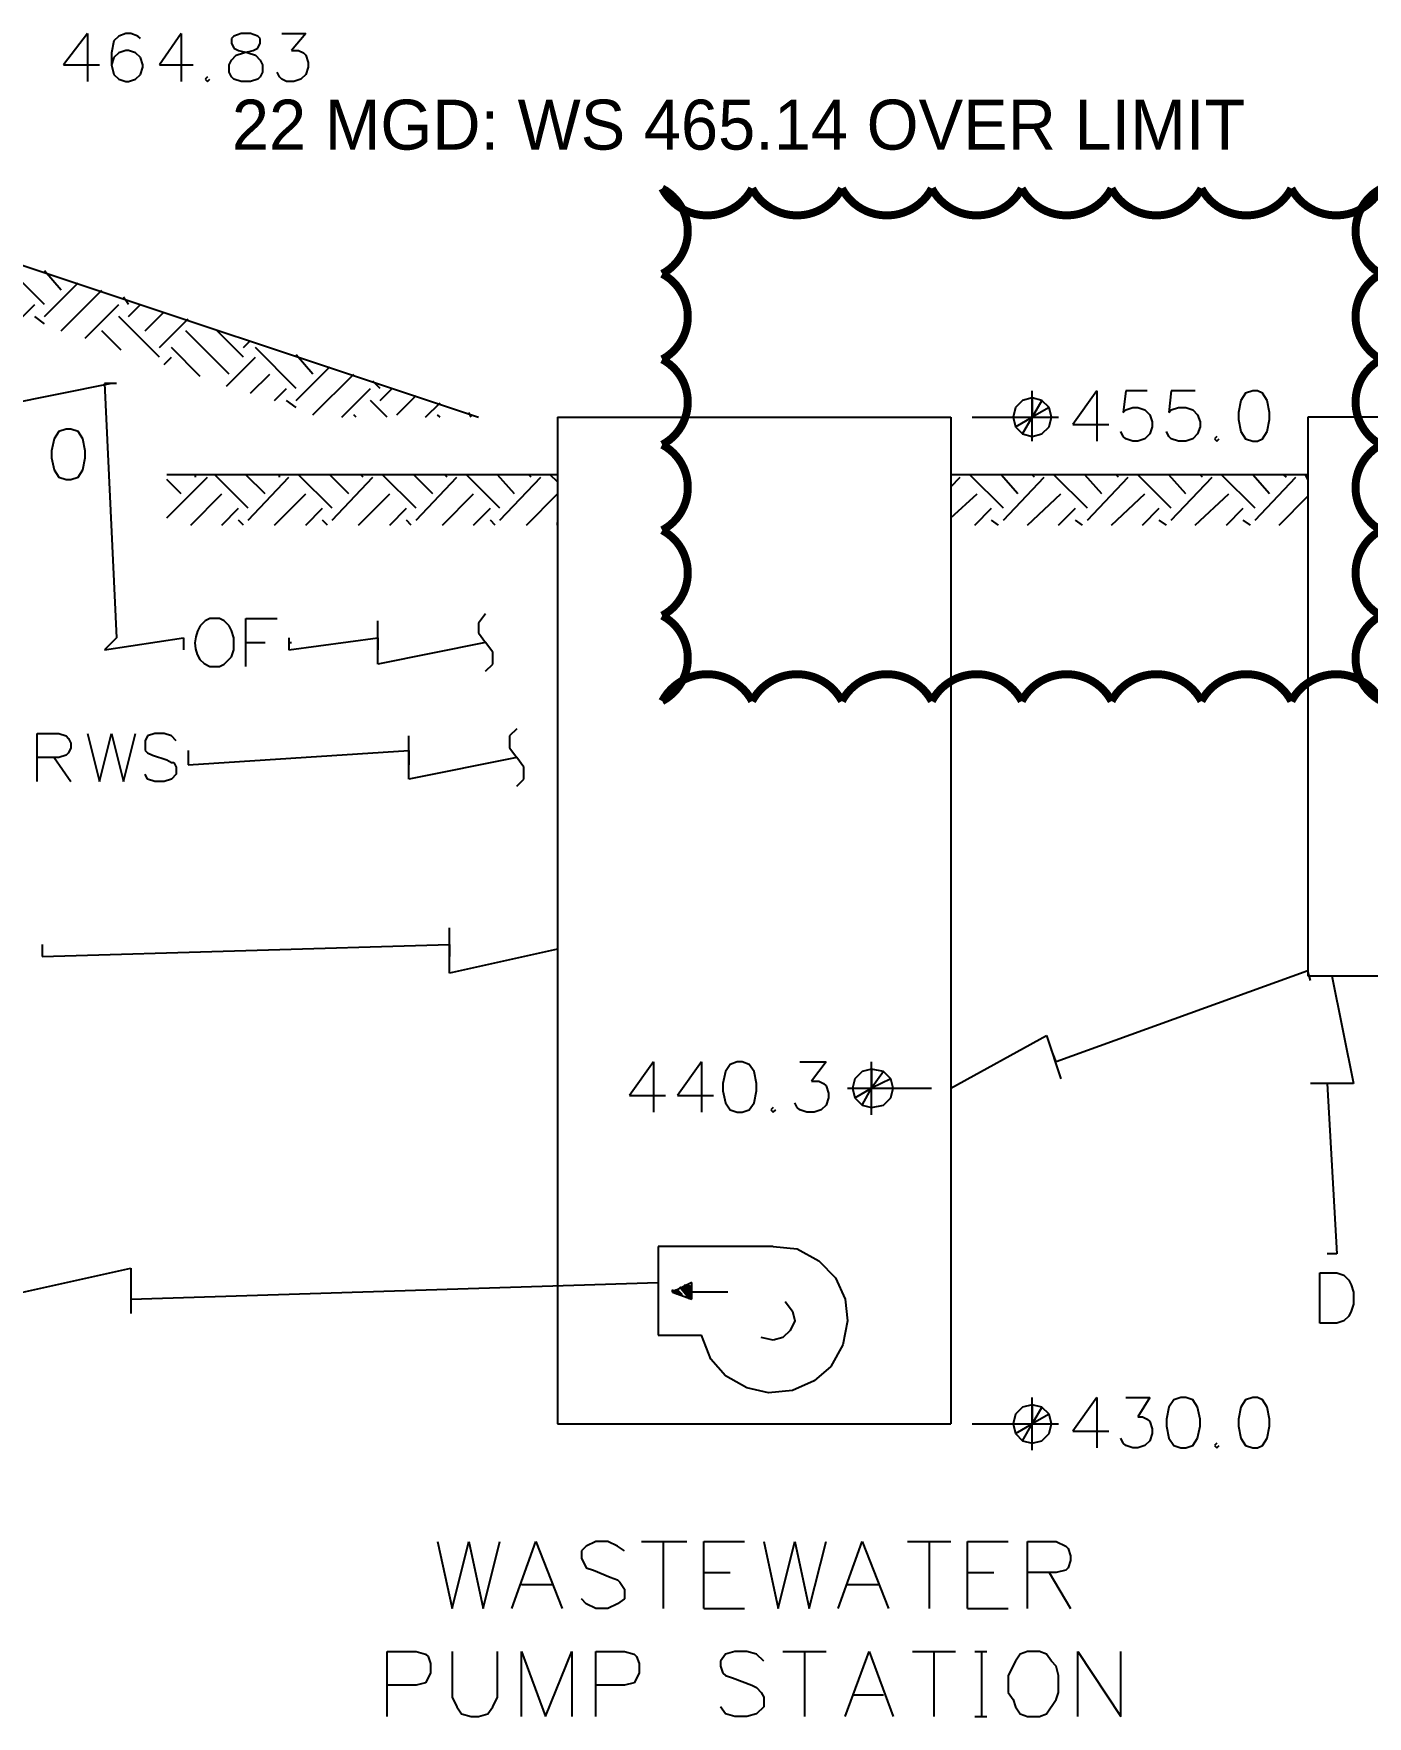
# Model space of a CAD drawing. Header units: metres. Extents: x 45 to 1207, y 17 to 774.
# Drawn here: x 636.8 to 770.3, y 459.1 to 627.6 of the extents above; entities that cross this region are included whole.
import ezdxf

# ---------------------------------------------------------------- set-up
doc = ezdxf.new("R2010")
doc.units = ezdxf.units.M
doc.layers.add('REV-AGENT', color=1, linetype='Continuous')

msp = doc.modelspace()

# ---------------------------------------------------------------- linework, layer by layer
for p, q in [((642.24, 627.6), (639.84, 624.48)), ((642.24, 627.6), (642.24, 622.8)), ((644.88, 626.88), (644.64, 625.68)), ((645.36, 627.36), (644.88, 626.88)), ((646.08, 627.6), (645.36, 627.36)), ((646.56, 627.6), (646.08, 627.6)), ((647.28, 627.36), (646.56, 627.6)), ((647.52, 627.12), (647.28, 627.36)), ((651.6, 627.6), (649.44, 624.48)), ((651.6, 627.6), (651.6, 622.8)), ((656.88, 627.36), (656.64, 627.12)), ((656.64, 627.12), (656.64, 626.64)), ((657.6, 627.6), (656.88, 627.36)), ((658.56, 627.6), (657.6, 627.6)), ((659.28, 627.36), (658.56, 627.6)), ((659.52, 627.12), (659.28, 627.36)), ((659.52, 626.64), (659.52, 627.12)), ((661.68, 627.6), (664.08, 627.6)), ((664.08, 627.6), (662.64, 625.92)), ((644.64, 625.68), (644.64, 624.48)), ((644.88, 625.2), (644.64, 624.48)), ((645.36, 625.68), (644.88, 625.2)), ((646.08, 625.92), (645.36, 625.68)), ((646.32, 625.92), (646.08, 625.92)), ((647.04, 625.68), (646.32, 625.92)), ((647.52, 625.2), (647.04, 625.68)), ((647.76, 624.48), (647.52, 625.2)), ((656.64, 626.64), (656.88, 626.16)), ((656.64, 624.96), (657.12, 625.44)), ((656.88, 626.16), (657.36, 625.92)), ((657.12, 625.44), (657.84, 625.68)), ((657.36, 625.92), (658.32, 625.68)), ((657.84, 625.68), (658.8, 625.92)), ((658.32, 625.68), (659.04, 625.44)), ((658.8, 625.92), (659.28, 626.16)), ((659.04, 625.44), (659.52, 624.96)), ((659.28, 626.16), (659.52, 626.64)), ((662.64, 625.92), (663.36, 625.92)), ((663.36, 625.92), (663.84, 625.68)), ((663.84, 625.68), (664.08, 625.44)), ((664.08, 625.44), (664.32, 624.72)), ((639.84, 624.48), (643.44, 624.48)), ((644.64, 624.48), (644.88, 623.52)), ((644.88, 623.52), (645.36, 623.04)), ((647.04, 623.04), (647.52, 623.52)), ((647.52, 623.52), (647.76, 624.24)), ((647.76, 624.24), (647.76, 624.48)), ((649.44, 624.48), (652.8, 624.48)), ((656.4, 624.48), (656.64, 624.96)), ((656.4, 623.76), (656.4, 624.48)), ((656.64, 623.28), (656.4, 623.76)), ((659.52, 624.96), (659.76, 624.48)), ((659.76, 623.76), (659.52, 623.28)), ((659.76, 624.48), (659.76, 623.76)), ((661.44, 623.28), (661.2, 623.76)), ((664.08, 623.52), (663.6, 623.04)), ((664.32, 624.24), (664.08, 623.52)), ((664.32, 624.72), (664.32, 624.24)), ((645.36, 623.04), (646.08, 622.8)), ((646.08, 622.8), (646.32, 622.8)), ((646.32, 622.8), (647.04, 623.04)), ((654.24, 623.28), (654, 623.04)), ((654, 623.04), (654.24, 622.8)), ((654.24, 622.8), (654.48, 623.04)), ((656.88, 623.04), (656.64, 623.28)), ((657.6, 622.8), (656.88, 623.04)), ((658.56, 622.8), (657.6, 622.8)), ((659.28, 623.04), (658.56, 622.8)), ((659.52, 623.28), (659.28, 623.04)), ((661.68, 623.04), (661.44, 623.28)), ((662.16, 622.8), (661.68, 623.04)), ((662.88, 622.8), (662.16, 622.8)), ((663.6, 623.04), (662.88, 622.8)), ((610.08, 612.96), (681.36, 589.2)), ((637.92, 600.48), (633.84, 604.56)), ((639.6, 601.92), (637.92, 603.84)), ((637.92, 599.28), (641.28, 602.64)), ((639.6, 597.84), (643.68, 601.92)), ((635.76, 599.28), (636.96, 600.48)), ((642, 597.12), (645.36, 600.48)), ((646.32, 600.48), (645.84, 601.2)), ((646.32, 599.28), (647.52, 600.48)), ((637.92, 598.56), (636.96, 599.28)), ((649.44, 595.2), (645.36, 599.28)), ((648, 597.84), (649.92, 599.76)), ((649.44, 596.16), (652.32, 599.04)), ((645.6, 595.92), (643.68, 597.84)), ((656.4, 593.52), (652.08, 597.84)), ((657.84, 595.2), (655.2, 597.84)), ((657.84, 596.16), (658.56, 596.88)), ((649.92, 594.48), (650.64, 595.2)), ((653.52, 593.28), (650.64, 596.16)), ((656.16, 592.32), (659.04, 595.2)), ((663.12, 592.08), (659.04, 596.16)), ((664.8, 593.52), (663.12, 595.44)), ((658.56, 591.6), (660.48, 593.52)), ((663.12, 590.88), (666.48, 594.24)), ((664.8, 589.44), (668.88, 593.52)), ((644.64, 592.56), (633.84, 590.4)), ((645.12, 592.56), (643.92, 592.56)), ((643.92, 592.56), (645.12, 567.12)), ((643.92, 592.56), (645.12, 567.12)), ((660.96, 590.88), (662.16, 592.08)), ((667.68, 589.2), (670.56, 592.08)), ((671.52, 592.08), (670.8, 592.8)), ((671.52, 590.88), (672.72, 592.08)), ((736.8, 586.8), (736.8, 591.84)), ((743.28, 591.84), (740.88, 588.48)), ((743.28, 591.84), (743.28, 586.8)), ((746.16, 591.84), (745.92, 589.68)), ((748.32, 591.84), (746.16, 591.84)), ((750.72, 591.84), (750.48, 589.68)), ((753.12, 591.84), (750.72, 591.84)), ((758.16, 591.6), (757.68, 590.88)), ((758.88, 591.84), (758.16, 591.6)), ((759.36, 591.84), (758.88, 591.84)), ((759.84, 591.6), (759.36, 591.84)), ((760.32, 590.88), (759.84, 591.6)), ((663.12, 590.16), (662.16, 590.88)), ((672.24, 589.2), (670.56, 590.88)), ((673.2, 589.44), (675.12, 591.36)), ((676.08, 589.2), (677.52, 590.64)), ((735.12, 590.16), (734.88, 589.2)), ((735.84, 590.88), (735.12, 590.16)), ((736.8, 591.12), (735.84, 590.88)), ((737.76, 590.88), (736.8, 591.12)), ((737.76, 590.88), (736.8, 591.12)), ((736.8, 591.12), (736.8, 589.2)), ((737.76, 590.88), (736.8, 589.2)), ((738.48, 590.16), (736.8, 589.2)), ((738.48, 590.16), (737.76, 590.88)), ((738.48, 590.16), (737.76, 590.88)), ((738.72, 589.2), (738.48, 590.16)), ((738.72, 589.2), (738.48, 590.16)), ((745.92, 589.68), (746.16, 589.92)), ((746.16, 589.92), (746.88, 590.16)), ((746.88, 590.16), (747.36, 590.16)), ((747.36, 590.16), (748.08, 589.92)), ((748.08, 589.92), (748.56, 589.44)), ((750.48, 589.68), (750.72, 589.92)), ((750.72, 589.92), (751.44, 590.16)), ((751.44, 590.16), (752.16, 590.16)), ((752.16, 590.16), (752.88, 589.92)), ((752.88, 589.92), (753.36, 589.44)), ((757.68, 590.88), (757.44, 589.68)), ((760.56, 589.68), (760.32, 590.88)), ((640.08, 588), (639.36, 587.76)), ((640.56, 588), (640.08, 588)), ((641.28, 587.76), (640.56, 588)), ((669.12, 589.2), (668.88, 589.44)), ((677.52, 589.2), (677.28, 589.44)), ((680.64, 589.2), (680.4, 589.68)), ((689.28, 589.2), (689.28, 488.4)), ((689.28, 589.2), (728.64, 589.2)), ((728.64, 589.2), (728.64, 488.4)), ((730.8, 589.2), (735.84, 589.2)), ((734.16, 589.2), (739.44, 589.2)), ((734.88, 589.2), (735.12, 588.24)), ((734.88, 589.2), (735.12, 588.24)), ((735.12, 588.24), (736.8, 589.2)), ((735.12, 588.24), (735.84, 587.52)), ((735.12, 588.24), (735.84, 587.52)), ((735.84, 587.52), (736.8, 589.2)), ((736.8, 587.28), (736.8, 589.2)), ((737.76, 587.52), (738.48, 588.24)), ((738.48, 588.24), (738.72, 589.2)), ((740.88, 588.48), (744.48, 588.48)), ((748.56, 589.44), (748.8, 588.72)), ((748.8, 588.24), (748.56, 587.52)), ((748.8, 588.72), (748.8, 588.24)), ((753.36, 589.44), (753.6, 588.72)), ((753.6, 588.24), (753.36, 587.52)), ((753.6, 588.72), (753.6, 588.24)), ((757.44, 589.68), (757.44, 588.96)), ((757.44, 588.96), (757.68, 587.76)), ((760.32, 587.76), (760.56, 588.96)), ((760.56, 588.96), (760.56, 589.68)), ((784.32, 589.2), (764.4, 589.2)), ((764.4, 589.2), (764.4, 533.28)), ((638.88, 587.04), (638.64, 585.84)), ((639.36, 587.76), (638.88, 587.04)), ((641.76, 587.04), (641.28, 587.76)), ((642, 585.84), (641.76, 587.04)), ((735.84, 587.52), (736.8, 587.28)), ((735.84, 587.52), (736.8, 587.28)), ((736.8, 587.28), (737.76, 587.52)), ((745.92, 587.28), (745.68, 587.76)), ((746.16, 587.04), (745.92, 587.28)), ((746.88, 586.8), (746.16, 587.04)), ((747.36, 586.8), (746.88, 586.8)), ((748.08, 587.04), (747.36, 586.8)), ((748.56, 587.52), (748.08, 587.04)), ((750.48, 587.28), (750.24, 587.76)), ((750.72, 587.04), (750.48, 587.28)), ((751.44, 586.8), (750.72, 587.04)), ((752.16, 586.8), (751.44, 586.8)), ((752.88, 587.04), (752.16, 586.8)), ((753.36, 587.52), (752.88, 587.04)), ((755.28, 587.28), (755.04, 587.04)), ((755.04, 587.04), (755.28, 586.8)), ((755.28, 586.8), (755.52, 587.04)), ((757.68, 587.76), (758.16, 587.04)), ((758.16, 587.04), (758.88, 586.8)), ((758.88, 586.8), (759.36, 586.8)), ((759.36, 586.8), (759.84, 587.04)), ((759.84, 587.04), (760.32, 587.76)), ((638.64, 585.84), (638.64, 585.12)), ((638.64, 585.12), (638.88, 583.92)), ((641.76, 583.92), (642, 585.12)), ((642, 585.12), (642, 585.84)), ((638.88, 583.92), (639.36, 583.2)), ((639.36, 583.2), (640.08, 582.96)), ((640.08, 582.96), (640.56, 582.96)), ((640.56, 582.96), (641.28, 583.2)), ((641.28, 583.2), (641.76, 583.92)), ((689.28, 583.44), (650.16, 583.44)), ((650.16, 579.12), (654.24, 583.2)), ((651.6, 581.52), (650.16, 582.96)), ((653.04, 583.2), (653.04, 583.44)), ((658.32, 580.08), (654.96, 583.44)), ((660, 581.52), (658.08, 583.44)), ((658.32, 578.88), (662.4, 583.2)), ((661.44, 583.2), (661.44, 583.44)), ((666.72, 580.08), (663.36, 583.44)), ((668.4, 581.52), (666.48, 583.44)), ((666.72, 578.88), (670.8, 583.2)), ((669.84, 583.2), (669.6, 583.44)), ((675.12, 580.08), (671.76, 583.44)), ((676.8, 581.52), (674.88, 583.44)), ((675.12, 578.88), (679.2, 583.2)), ((678.24, 583.2), (678, 583.44)), ((683.52, 580.08), (680.16, 583.44)), ((684.96, 581.52), (683.28, 583.44)), ((683.52, 578.88), (687.6, 583.2)), ((686.64, 583.2), (686.4, 583.44)), ((689.28, 582.72), (688.56, 583.44)), ((764.4, 583.44), (728.64, 583.44)), ((728.64, 582.24), (729.6, 583.2)), ((733.92, 580.08), (730.56, 583.44)), ((735.36, 581.52), (733.68, 583.44)), ((733.92, 578.88), (738, 583.2)), ((737.04, 583.2), (736.8, 583.44)), ((742.32, 580.08), (738.96, 583.44)), ((743.76, 581.52), (742.08, 583.44)), ((742.32, 578.88), (746.4, 583.2)), ((745.44, 583.2), (745.2, 583.44)), ((750.72, 580.08), (747.36, 583.44)), ((752.16, 581.52), (750.48, 583.44)), ((750.72, 578.88), (754.8, 583.2)), ((753.84, 583.2), (753.6, 583.44)), ((759.12, 580.08), (755.76, 583.44)), ((760.56, 581.52), (758.88, 583.44)), ((759.12, 578.88), (763.2, 583.2)), ((762.24, 583.2), (762, 583.44)), ((764.4, 582.96), (764.16, 583.44)), ((652.56, 578.4), (655.68, 581.52)), ((660.96, 578.4), (664.08, 581.52)), ((669.36, 578.4), (672.48, 581.52)), ((677.76, 578.4), (680.88, 581.52)), ((686.16, 578.4), (689.28, 581.52)), ((728.64, 579.12), (731.28, 581.52)), ((736.32, 578.4), (739.68, 581.52)), ((744.72, 578.4), (748.08, 581.52)), ((753.12, 578.4), (756.48, 581.52)), ((761.52, 578.4), (764.4, 581.28)), ((655.68, 578.4), (657.36, 580.08)), ((664.08, 578.4), (665.76, 580.08)), ((672.48, 578.4), (674.16, 580.08)), ((680.88, 578.4), (682.56, 580.08)), ((731.04, 578.4), (732.72, 580.08)), ((739.44, 578.4), (741.12, 580.08)), ((747.84, 578.4), (749.52, 580.08)), ((756.24, 578.4), (757.92, 580.08)), ((657.84, 578.4), (657.36, 578.88)), ((666.24, 578.4), (665.76, 578.88)), ((674.64, 578.4), (674.16, 578.88)), ((683.04, 578.4), (682.56, 578.88)), ((689.28, 578.4), (689.28, 578.64)), ((733.44, 578.4), (732.72, 578.88)), ((741.84, 578.4), (741.12, 578.88)), ((750.24, 578.4), (749.52, 578.88)), ((758.64, 578.4), (757.92, 578.88)), ((682.08, 569.52), (681.36, 568.56)), ((654, 568.8), (653.52, 568.32)), ((654.48, 569.04), (654, 568.8)), ((655.44, 569.04), (654.48, 569.04)), ((655.92, 568.8), (655.44, 569.04)), ((656.4, 568.32), (655.92, 568.8)), ((656.64, 567.84), (656.4, 568.32)), ((656.88, 567.12), (656.64, 567.84)), ((658.08, 564.24), (658.08, 569.04)), ((658.08, 569.04), (661.2, 569.04)), ((671.28, 564.48), (671.28, 568.8)), ((681.36, 568.56), (681.36, 567.6)), ((645.12, 567.12), (643.92, 565.92)), ((645.12, 567.12), (643.92, 565.92)), ((643.92, 565.92), (651.84, 567.12)), ((643.92, 565.92), (651.84, 567.12)), ((651.84, 567.12), (651.84, 565.92)), ((656.88, 565.92), (656.88, 567.12)), ((658.08, 566.64), (660, 566.64)), ((662.4, 567.12), (662.4, 565.92)), ((662.4, 565.92), (671.28, 567.12)), ((662.4, 565.92), (671.28, 567.12)), ((662.4, 566.64), (662.64, 566.64)), ((671.28, 567.12), (671.28, 565.92)), ((682.08, 566.64), (671.28, 564.48)), ((681.36, 567.6), (682.08, 566.64)), ((682.8, 565.68), (682.08, 566.64)), ((655.44, 564.24), (655.92, 564.48)), ((655.92, 564.48), (656.64, 565.2)), ((656.64, 565.2), (656.88, 565.92)), ((682.08, 563.76), (682.8, 564.48)), ((682.8, 564.48), (682.8, 565.68)), ((654.48, 564.24), (655.44, 564.24)), ((685.2, 558), (684.48, 557.28)), ((637.2, 552.72), (637.2, 557.52)), ((637.2, 557.52), (639.36, 557.52)), ((639.36, 557.52), (640.08, 557.28)), ((640.08, 557.28), (640.32, 557.04)), ((640.32, 557.04), (640.56, 556.56)), ((640.56, 556.08), (640.32, 555.6)), ((640.56, 556.56), (640.56, 556.08)), ((642.24, 557.52), (643.44, 552.72)), ((643.44, 552.72), (644.64, 557.52)), ((644.64, 557.52), (645.84, 552.72)), ((645.84, 552.72), (647.04, 557.52)), ((648.24, 557.28), (648, 556.8)), ((648, 556.8), (648, 555.84)), ((648.96, 557.52), (648.24, 557.28)), ((649.92, 557.52), (648.96, 557.52)), ((650.64, 557.28), (649.92, 557.52)), ((651.12, 556.8), (650.64, 557.28)), ((674.4, 552.96), (674.4, 557.28)), ((684.48, 557.28), (684.48, 556.08)), ((684.48, 556.08), (685.2, 555.12)), ((639.36, 555.12), (637.2, 555.12)), ((638.88, 555.12), (640.56, 552.72)), ((640.08, 555.36), (639.36, 555.12)), ((640.32, 555.6), (640.08, 555.36)), ((648, 555.84), (648.24, 555.6)), ((648.24, 555.6), (648.72, 555.36)), ((648.72, 555.36), (650.16, 554.88)), ((650.16, 554.88), (650.64, 554.64)), ((650.64, 554.64), (650.88, 554.64)), ((650.88, 554.64), (651.12, 554.16)), ((652.32, 555.84), (652.32, 554.4)), ((652.32, 554.4), (674.4, 555.84)), ((652.32, 554.4), (674.4, 555.84)), ((674.4, 555.84), (674.4, 554.4)), ((685.2, 555.12), (674.4, 552.96)), ((685.92, 554.16), (685.2, 555.12)), ((648.24, 552.96), (648, 553.44)), ((648.96, 552.72), (648.24, 552.96)), ((649.92, 552.72), (648.96, 552.72)), ((650.64, 552.96), (649.92, 552.72)), ((651.12, 553.44), (650.64, 552.96)), ((651.12, 554.16), (651.12, 553.44)), ((685.2, 552.24), (685.92, 552.96)), ((685.92, 552.96), (685.92, 554.16)), ((678.48, 533.52), (678.48, 538.08)), ((637.68, 536.4), (637.68, 535.2)), ((637.68, 535.2), (678.48, 536.4)), ((637.68, 535.2), (678.48, 536.4)), ((678.48, 536.4), (678.48, 535.2)), ((689.28, 535.92), (678.48, 533.52)), ((764.4, 533.76), (739.2, 524.64)), ((764.4, 533.76), (739.2, 524.64)), ((764.64, 532.8), (764.4, 533.76)), ((764.4, 533.28), (784.32, 533.28)), ((766.8, 533.28), (768.96, 522.48)), ((728.64, 522), (738.24, 527.28)), ((738.24, 527.28), (739.68, 522.96)), ((739.2, 524.64), (738.72, 525.84)), ((698.88, 524.64), (696.48, 521.28)), ((698.88, 524.64), (698.88, 519.6)), ((703.68, 524.64), (701.28, 521.28)), ((703.68, 524.64), (703.68, 519.6)), ((706.56, 524.4), (706.08, 523.68)), ((707.28, 524.64), (706.56, 524.4)), ((707.76, 524.64), (707.28, 524.64)), ((708.48, 524.4), (707.76, 524.64)), ((708.96, 523.68), (708.48, 524.4)), ((713.52, 524.64), (716.16, 524.64)), ((716.16, 524.64), (714.72, 522.72)), ((720.72, 519.36), (720.72, 524.64)), ((706.08, 523.68), (705.84, 522.48)), ((705.84, 522.48), (705.84, 521.76)), ((709.2, 522.48), (708.96, 523.68)), ((709.2, 521.76), (709.2, 522.48)), ((714.72, 522.72), (715.44, 522.72)), ((715.44, 522.72), (715.92, 522.48)), ((715.92, 522.48), (716.16, 522.24)), ((719.04, 522.96), (718.8, 522)), ((719.76, 523.68), (719.04, 522.96)), ((720.72, 523.92), (719.76, 523.68)), ((721.92, 523.68), (720.72, 523.92)), ((721.92, 523.68), (720.72, 523.92)), ((720.72, 523.92), (720.72, 522)), ((721.92, 523.68), (720.72, 522)), ((722.64, 522.96), (720.72, 522)), ((722.64, 522.96), (721.92, 523.68)), ((722.64, 522.96), (721.92, 523.68)), ((722.88, 522), (722.64, 522.96)), ((722.88, 522), (722.64, 522.96)), ((768.96, 522.48), (764.64, 522.48)), ((767.28, 522.48), (766.32, 522.48)), ((766.32, 522.48), (767.28, 505.44)), ((766.32, 522.48), (767.28, 505.44)), ((696.48, 521.28), (700.08, 521.28)), ((701.28, 521.28), (704.88, 521.28)), ((705.84, 521.76), (706.08, 520.56)), ((708.96, 520.56), (709.2, 521.76)), ((716.16, 522.24), (716.4, 521.52)), ((716.4, 521.04), (716.16, 520.32)), ((716.4, 521.52), (716.4, 521.04)), ((718.32, 522), (723.36, 522)), ((718.8, 522), (719.04, 521.04)), ((718.8, 522), (719.04, 521.04)), ((719.04, 521.04), (720.72, 522)), ((719.04, 521.04), (719.76, 520.32)), ((719.04, 521.04), (719.76, 520.32)), ((719.76, 520.32), (720.72, 522)), ((720.72, 522), (726.72, 522)), ((720.72, 520.08), (720.72, 522)), ((721.92, 520.32), (722.64, 521.04)), ((722.64, 521.04), (722.88, 522)), ((706.08, 520.56), (706.56, 519.84)), ((706.56, 519.84), (707.28, 519.6)), ((707.28, 519.6), (707.76, 519.6)), ((707.76, 519.6), (708.48, 519.84)), ((708.48, 519.84), (708.96, 520.56)), ((710.88, 520.08), (710.64, 519.84)), ((710.64, 519.84), (710.88, 519.6)), ((710.88, 519.6), (711.12, 519.84)), ((713.28, 520.08), (713.04, 520.56)), ((713.52, 519.84), (713.28, 520.08)), ((714.24, 519.6), (713.52, 519.84)), ((714.96, 519.6), (714.24, 519.6)), ((715.68, 519.84), (714.96, 519.6)), ((716.16, 520.32), (715.68, 519.84)), ((719.76, 520.32), (720.72, 520.08)), ((719.76, 520.32), (720.72, 520.08)), ((720.72, 520.08), (721.92, 520.32)), ((699.36, 506.16), (699.36, 497.28)), ((710.88, 506.16), (699.36, 506.16)), ((710.88, 506.16), (713.28, 505.92)), ((713.28, 505.92), (715.44, 504.72)), ((635.76, 501.6), (646.56, 504)), ((646.56, 504), (646.56, 499.44)), ((715.44, 504.72), (717.12, 503.04)), ((767.28, 505.44), (766.32, 505.44)), ((646.56, 502.56), (646.56, 500.88)), ((646.56, 500.88), (699.36, 502.56)), ((646.56, 500.88), (699.36, 502.56)), ((699.36, 502.56), (699.36, 500.88)), ((702.72, 502.56), (700.8, 501.6)), ((702.72, 501.12), (701.52, 502.08)), ((701.52, 502.08), (702.72, 500.88)), ((702.72, 500.88), (701.52, 502.08)), ((701.52, 502.08), (702.72, 500.88)), ((702.72, 500.88), (701.52, 502.08)), ((701.52, 502.08), (702.72, 500.88)), ((702.72, 500.88), (701.52, 502.08)), ((701.52, 502.08), (702.72, 500.88)), ((702.72, 500.88), (701.52, 502.08)), ((701.52, 502.08), (702.72, 500.88)), ((702.72, 500.88), (701.52, 502.08)), ((701.52, 502.08), (702.72, 500.88)), ((702.72, 500.88), (701.52, 502.08)), ((701.52, 502.08), (702.72, 500.88)), ((702.72, 500.88), (701.52, 502.08)), ((701.52, 502.08), (702.72, 500.88)), ((702.72, 500.88), (701.52, 502.08)), ((701.52, 502.08), (702.72, 500.88)), ((702.72, 500.88), (701.52, 502.08)), ((701.52, 502.08), (702.72, 500.88)), ((702.72, 500.88), (701.52, 502.08)), ((701.52, 502.08), (702.72, 500.88)), ((702.72, 500.88), (701.52, 502.08)), ((701.52, 502.08), (702.72, 500.88)), ((702.72, 500.88), (701.52, 502.08)), ((701.52, 502.08), (702.72, 500.88)), ((702.72, 500.88), (701.52, 502.08)), ((701.52, 502.08), (702.72, 500.88)), ((702.72, 500.88), (701.52, 502.08)), ((701.52, 502.08), (702.72, 500.88)), ((702.72, 500.88), (701.52, 502.08)), ((701.52, 502.08), (702.72, 500.88)), ((702.72, 500.88), (701.52, 502.08)), ((701.52, 502.08), (702.72, 500.88)), ((702.72, 500.88), (701.52, 502.08)), ((701.52, 502.08), (702.72, 500.88)), ((702.72, 500.88), (701.52, 502.08)), ((701.52, 502.08), (702.72, 500.88)), ((702.72, 500.88), (701.52, 502.08)), ((701.52, 502.08), (702.72, 500.88)), ((702.72, 500.88), (701.52, 502.08)), ((701.52, 502.08), (702.72, 500.88)), ((702.72, 500.88), (701.52, 502.08)), ((701.52, 502.08), (702.72, 500.88)), ((702.72, 500.88), (701.52, 502.08)), ((701.52, 502.08), (702.72, 500.88)), ((702.72, 500.88), (701.52, 502.08)), ((701.52, 502.08), (702.72, 500.88)), ((702.72, 500.88), (701.52, 502.08)), ((701.52, 502.08), (702.72, 500.88)), ((702.72, 500.88), (701.52, 502.08)), ((701.52, 502.08), (702.72, 500.88)), ((702.72, 500.88), (701.52, 502.08)), ((701.52, 502.08), (702.72, 500.88)), ((702.72, 500.88), (701.52, 502.08)), ((701.52, 502.08), (702.72, 500.88)), ((702.72, 500.88), (701.52, 502.08)), ((701.52, 502.08), (702.72, 500.88)), ((702.72, 500.88), (701.52, 502.08)), ((701.52, 502.08), (702.72, 500.88)), ((702.72, 500.88), (701.52, 502.08)), ((701.52, 502.08), (702.72, 500.88)), ((702.72, 500.88), (701.52, 502.08)), ((701.52, 502.08), (702.72, 500.88)), ((702.72, 500.88), (701.52, 502.08)), ((701.52, 502.08), (702.72, 500.88)), ((702.48, 500.88), (701.52, 502.08)), ((701.52, 502.08), (702.48, 501.12)), ((702.48, 501.12), (701.52, 502.08)), ((701.52, 502.08), (702.48, 501.12)), ((702.48, 501.12), (701.52, 502.08)), ((701.52, 502.08), (702.48, 501.12)), ((702.48, 501.12), (701.52, 502.08)), ((701.52, 502.08), (702.48, 501.12)), ((702.48, 501.12), (701.52, 502.08)), ((701.52, 502.08), (702.48, 501.12)), ((702.48, 501.12), (701.52, 502.08)), ((701.52, 502.08), (702.48, 501.12)), ((702.48, 501.12), (701.52, 502.08)), ((701.52, 502.08), (702.48, 501.12)), ((702.48, 501.12), (701.52, 502.08)), ((701.52, 502.08), (702.48, 501.12)), ((702.48, 501.12), (701.52, 502.08)), ((701.52, 502.08), (702.48, 501.12)), ((702.48, 501.12), (701.52, 502.08)), ((701.52, 502.08), (702.48, 501.12)), ((702.48, 501.12), (701.52, 502.08)), ((701.52, 502.08), (702.48, 501.12)), ((702.48, 501.12), (701.52, 502.08)), ((701.52, 502.08), (702.48, 501.12)), ((702.48, 501.12), (701.52, 502.08)), ((701.52, 502.08), (702.48, 501.12)), ((702.48, 501.12), (701.52, 502.08)), ((701.52, 502.08), (702.48, 501.12)), ((702.48, 501.12), (701.52, 502.08)), ((701.52, 502.08), (702.48, 501.12)), ((702.48, 501.12), (701.52, 502.08)), ((702.72, 501.36), (701.76, 502.08)), ((701.76, 502.08), (702.72, 501.12)), ((702.72, 501.12), (701.76, 502.08)), ((701.76, 502.08), (702.72, 501.12)), ((702.72, 501.12), (701.76, 502.08)), ((701.76, 502.08), (702.72, 501.12)), ((702.72, 501.12), (701.76, 502.08)), ((701.76, 502.08), (702.72, 501.12)), ((702.72, 501.12), (701.76, 502.08)), ((701.76, 502.08), (702.72, 501.12)), ((702.72, 501.12), (701.76, 502.08)), ((701.76, 502.08), (702.72, 501.12)), ((702.72, 501.12), (701.76, 502.08)), ((701.76, 502.08), (702.72, 501.12)), ((702.72, 501.12), (701.76, 502.08)), ((701.76, 502.08), (702.72, 501.12)), ((702.72, 501.12), (701.76, 502.08)), ((701.76, 502.08), (702.72, 501.12)), ((702.72, 501.12), (701.76, 502.08)), ((701.76, 502.08), (702.72, 501.12)), ((702.72, 501.12), (701.76, 502.08)), ((701.76, 502.08), (702.72, 501.12)), ((702.72, 501.12), (701.76, 502.08)), ((701.76, 502.08), (702.72, 501.12)), ((702.72, 501.12), (701.76, 502.08)), ((701.76, 502.08), (702.72, 501.12)), ((702.72, 501.12), (701.76, 502.08)), ((701.76, 502.08), (702.72, 501.12)), ((702.72, 501.12), (701.76, 502.08)), ((701.76, 502.08), (702.72, 501.12)), ((702.72, 501.12), (701.76, 502.08)), ((701.76, 502.08), (702.72, 501.12)), ((702.72, 501.12), (701.76, 502.08)), ((701.76, 502.08), (702.72, 501.12)), ((702.72, 501.12), (701.76, 502.08)), ((701.76, 502.08), (702.72, 501.12)), ((702.72, 501.12), (701.76, 502.08)), ((701.76, 502.08), (702.72, 501.12)), ((702.72, 501.12), (701.76, 502.08)), ((701.76, 502.08), (702.72, 501.12)), ((702.72, 501.12), (701.76, 502.08)), ((701.76, 502.08), (702.72, 501.12)), ((702.72, 501.12), (701.76, 502.08)), ((701.76, 502.08), (702.72, 501.12)), ((702.72, 501.12), (701.76, 502.08)), ((701.76, 502.08), (702.72, 501.12)), ((702.72, 501.12), (701.76, 502.08)), ((701.76, 502.08), (702.72, 501.12)), ((702.72, 501.12), (701.76, 502.08)), ((701.76, 502.08), (702.72, 501.12)), ((702.72, 501.12), (701.76, 502.08)), ((701.76, 502.08), (702.72, 501.12)), ((702.72, 501.12), (701.76, 502.08)), ((701.76, 502.08), (702.72, 501.12)), ((702.72, 501.12), (701.76, 502.08)), ((701.76, 502.08), (702.72, 501.12)), ((702.72, 501.12), (701.76, 502.08)), ((701.76, 502.08), (702.72, 501.12)), ((702.72, 501.12), (701.76, 502.08)), ((701.76, 502.08), (702.72, 501.12)), ((702.72, 501.12), (701.76, 502.08)), ((701.76, 502.08), (702.72, 501.12)), ((702.72, 501.12), (701.76, 502.08)), ((701.76, 502.08), (702.72, 501.12)), ((702.72, 501.12), (701.76, 502.08)), ((701.76, 502.08), (702.72, 501.12)), ((702.72, 501.12), (701.76, 502.08)), ((701.76, 502.08), (702.72, 501.12)), ((702.72, 501.12), (701.76, 502.08)), ((701.76, 502.08), (702.72, 501.12)), ((702.72, 501.12), (701.76, 502.08)), ((701.76, 502.08), (702.72, 501.12)), ((702.72, 501.12), (701.76, 502.08)), ((701.76, 502.08), (702.72, 501.12)), ((702.72, 501.12), (701.76, 502.08)), ((701.76, 502.08), (702.72, 501.12)), ((702.72, 501.12), (701.76, 502.08)), ((701.76, 502.08), (702.72, 501.12)), ((702.72, 501.12), (701.76, 502.08)), ((701.76, 502.08), (702.72, 501.12)), ((702.72, 501.12), (701.76, 502.08)), ((701.76, 502.08), (702.72, 501.12)), ((702.72, 501.12), (701.76, 502.08)), ((701.76, 502.08), (702.72, 501.12)), ((702.72, 501.12), (701.76, 502.08)), ((701.76, 502.08), (702.72, 501.12)), ((702.72, 501.12), (701.76, 502.08)), ((701.76, 502.08), (702.72, 501.12)), ((702.72, 501.12), (701.76, 502.08)), ((701.76, 502.08), (702.72, 501.12)), ((702.72, 501.12), (701.76, 502.08)), ((701.76, 502.08), (702.72, 501.12)), ((702.72, 501.12), (701.76, 502.08)), ((701.76, 502.08), (702.72, 501.12)), ((702.72, 501.12), (701.76, 502.08)), ((701.76, 502.08), (702.72, 501.12)), ((702.72, 501.12), (701.76, 502.08)), ((701.76, 502.08), (702.72, 501.12)), ((702.72, 501.12), (701.76, 502.08)), ((701.76, 502.08), (702.72, 501.12)), ((702.72, 501.12), (701.76, 502.08)), ((701.76, 502.08), (702.72, 501.12)), ((702.72, 501.12), (701.76, 502.08)), ((701.76, 502.08), (702.72, 501.12)), ((702.72, 501.12), (701.76, 502.08)), ((701.76, 502.08), (702.72, 501.12)), ((702.72, 501.12), (701.76, 502.08)), ((701.76, 502.08), (702.72, 501.12)), ((702.72, 501.12), (701.76, 502.08)), ((701.76, 502.08), (702.72, 501.12)), ((702.72, 501.12), (701.76, 502.08)), ((701.76, 502.08), (702.72, 501.12)), ((702.72, 501.12), (701.76, 502.08)), ((701.76, 502.08), (702.72, 501.12)), ((702.72, 501.12), (701.76, 502.08)), ((701.76, 502.08), (702.72, 501.12)), ((702.72, 501.12), (701.76, 502.08)), ((702.72, 501.84), (702, 502.32)), ((702, 502.32), (702.72, 501.84)), ((702.72, 501.6), (702, 502.32)), ((702, 502.32), (702.72, 501.6)), ((702.72, 501.6), (702, 502.32)), ((702.72, 501.6), (702, 502.08)), ((702, 502.08), (702.72, 501.6)), ((702.72, 501.36), (702, 502.08)), ((702, 502.08), (702.72, 501.36)), ((702.72, 501.36), (702, 502.08)), ((702.72, 502.08), (702.24, 502.32)), ((702.24, 502.32), (702.72, 501.84)), ((702.72, 501.84), (702.24, 502.32)), ((702.24, 502.32), (702.72, 501.84)), ((702.72, 501.84), (702.24, 502.32)), ((702.24, 502.32), (702.72, 501.84)), ((702.72, 501.84), (702.24, 502.32)), ((702.24, 502.32), (702.72, 501.84)), ((702.72, 501.84), (702.24, 502.32)), ((702.24, 502.32), (702.72, 501.84)), ((702.72, 501.84), (702.24, 502.32)), ((702.24, 502.32), (702.72, 501.84)), ((702.72, 501.84), (702.24, 502.32)), ((702.24, 502.32), (702.72, 501.84)), ((702.72, 501.84), (702.24, 502.32)), ((702.24, 502.32), (702.72, 501.84)), ((702.72, 501.84), (702.24, 502.32)), ((702.24, 502.32), (702.72, 501.84)), ((702.72, 501.84), (702.24, 502.32)), ((702.24, 502.32), (702.72, 501.84)), ((702.72, 501.84), (702.24, 502.32)), ((702.24, 502.32), (702.72, 501.84)), ((702.72, 501.84), (702.24, 502.32)), ((702.24, 502.32), (702.72, 501.84)), ((702.72, 501.84), (702.24, 502.32)), ((702.24, 502.32), (702.72, 501.84)), ((702.72, 501.84), (702.24, 502.32)), ((702.24, 502.32), (702.72, 501.84)), ((702.72, 501.84), (702.24, 502.32)), ((702.24, 502.32), (702.72, 501.84)), ((702.72, 501.84), (702.24, 502.32)), ((702.24, 502.32), (702.72, 501.84)), ((702.72, 501.84), (702.24, 502.32)), ((702.24, 502.32), (702.72, 501.84)), ((702.72, 501.84), (702.24, 502.32)), ((702.24, 502.32), (702.72, 501.84)), ((702.72, 501.84), (702.24, 502.32)), ((702.24, 502.32), (702.72, 501.84)), ((702.72, 501.84), (702.24, 502.32)), ((702.24, 502.32), (702.72, 501.84)), ((702.72, 501.84), (702.24, 502.32)), ((702.24, 502.32), (702.72, 501.84)), ((702.72, 501.84), (702.24, 502.32)), ((702.24, 502.32), (702.72, 501.84)), ((702.72, 501.84), (702.24, 502.32)), ((702.24, 502.32), (702.72, 501.84)), ((702.72, 501.84), (702.24, 502.32)), ((702.24, 502.32), (702.72, 501.84)), ((702.72, 501.84), (702.24, 502.32)), ((702.24, 502.32), (702.72, 501.84)), ((702.72, 501.84), (702.24, 502.32)), ((702.24, 502.32), (702.72, 501.84)), ((702.72, 501.84), (702.24, 502.32)), ((702.24, 502.32), (702.72, 501.84)), ((702.72, 501.84), (702.24, 502.32)), ((702.24, 502.32), (702.72, 501.84)), ((702.72, 501.84), (702.24, 502.32)), ((702.24, 502.32), (702.72, 501.84)), ((702.72, 501.84), (702.24, 502.32)), ((702.24, 502.32), (702.72, 501.84)), ((702.72, 501.84), (702.24, 502.32)), ((702.24, 502.32), (702.72, 501.84)), ((702.72, 501.84), (702.24, 502.32)), ((702.24, 502.32), (702.72, 501.84)), ((702.72, 501.84), (702.24, 502.32)), ((702.24, 502.32), (702.72, 501.84)), ((702.72, 501.84), (702.24, 502.32)), ((702.24, 502.32), (702.72, 501.84)), ((702.72, 501.84), (702.24, 502.32)), ((702.24, 502.32), (702.72, 501.84)), ((702.72, 501.84), (702.24, 502.32)), ((702.24, 502.32), (702.72, 501.84)), ((702.72, 501.84), (702.24, 502.32)), ((702.24, 502.32), (702.72, 501.84)), ((702.72, 501.84), (702.24, 502.32)), ((702.24, 502.32), (702.72, 501.84)), ((702.72, 501.84), (702.24, 502.32)), ((702.24, 502.32), (702.72, 501.84)), ((702.72, 501.84), (702.24, 502.32)), ((702.24, 502.32), (702.72, 501.84)), ((702.72, 501.84), (702.24, 502.32)), ((702.24, 502.32), (702.72, 501.84)), ((702.72, 501.84), (702.24, 502.32)), ((702.24, 502.32), (702.72, 501.84)), ((702.72, 501.84), (702.24, 502.32)), ((702.24, 502.32), (702.72, 501.84)), ((702.72, 501.84), (702.24, 502.32)), ((702.24, 502.32), (702.72, 501.84)), ((702.72, 501.84), (702.24, 502.32)), ((702.24, 502.32), (702.72, 501.84)), ((702.72, 501.84), (702.24, 502.32)), ((702.24, 502.32), (702.72, 501.84)), ((702.72, 501.84), (702.24, 502.32)), ((702.24, 502.32), (702.72, 501.84)), ((702.72, 501.84), (702.24, 502.32)), ((702.24, 502.32), (702.72, 501.84)), ((702.72, 501.84), (702.24, 502.32)), ((702.24, 502.32), (702.72, 501.84)), ((702.72, 501.84), (702.24, 502.32)), ((702.24, 502.32), (702.72, 501.84)), ((702.72, 501.84), (702.24, 502.32)), ((702.24, 502.32), (702.72, 501.84)), ((702.72, 501.84), (702.24, 502.32)), ((702.72, 500.88), (702.72, 502.56)), ((717.12, 503.04), (718.08, 500.88)), ((765.6, 498.48), (765.6, 503.52)), ((765.6, 503.52), (767.28, 503.52)), ((767.28, 503.52), (768, 503.28)), ((768, 503.28), (768.48, 502.8)), ((768.48, 502.8), (768.72, 502.32)), ((768.72, 502.32), (768.96, 501.6)), ((701.04, 501.6), (700.8, 501.84)), ((700.8, 501.84), (701.04, 501.6)), ((701.04, 501.6), (700.8, 501.84)), ((700.8, 501.6), (700.8, 501.84)), ((700.8, 501.6), (702.72, 500.88)), ((701.52, 501.36), (701.04, 501.84)), ((701.04, 501.84), (701.52, 501.36)), ((701.52, 501.36), (701.04, 501.84)), ((701.04, 501.84), (701.52, 501.36)), ((701.52, 501.36), (701.04, 501.84)), ((701.04, 501.84), (701.52, 501.36)), ((701.52, 501.36), (701.04, 501.84)), ((701.04, 501.84), (701.52, 501.36)), ((701.52, 501.36), (701.04, 501.84)), ((701.04, 501.84), (701.52, 501.36)), ((701.52, 501.36), (701.04, 501.84)), ((701.04, 501.84), (701.52, 501.36)), ((701.52, 501.36), (701.04, 501.84)), ((701.04, 501.84), (701.52, 501.36)), ((701.52, 501.36), (701.04, 501.84)), ((701.04, 501.84), (701.52, 501.36)), ((701.52, 501.36), (701.04, 501.84)), ((701.04, 501.84), (701.52, 501.36)), ((701.52, 501.36), (701.04, 501.84)), ((701.04, 501.84), (701.52, 501.36)), ((701.52, 501.36), (701.04, 501.84)), ((701.04, 501.84), (701.52, 501.36)), ((701.52, 501.36), (701.04, 501.84)), ((701.04, 501.84), (701.52, 501.36)), ((701.52, 501.36), (701.04, 501.84)), ((701.04, 501.84), (701.52, 501.36)), ((701.52, 501.36), (701.04, 501.84)), ((701.04, 501.84), (701.52, 501.36)), ((701.52, 501.36), (701.04, 501.84)), ((701.04, 501.84), (701.52, 501.36)), ((701.52, 501.36), (701.04, 501.84)), ((701.04, 501.84), (701.52, 501.36)), ((701.52, 501.36), (701.04, 501.84)), ((701.04, 501.84), (701.52, 501.36)), ((701.52, 501.36), (701.04, 501.84)), ((701.04, 501.84), (701.52, 501.36)), ((701.52, 501.36), (701.04, 501.84)), ((701.04, 501.84), (701.52, 501.36)), ((701.52, 501.36), (701.04, 501.84)), ((701.04, 501.84), (701.52, 501.36)), ((701.52, 501.36), (701.04, 501.84)), ((701.04, 501.84), (701.52, 501.36)), ((701.52, 501.36), (701.04, 501.84)), ((701.04, 501.84), (701.52, 501.36)), ((701.52, 501.36), (701.04, 501.84)), ((701.04, 501.84), (701.52, 501.36)), ((701.52, 501.36), (701.04, 501.84)), ((701.04, 501.84), (701.52, 501.36)), ((701.52, 501.36), (701.04, 501.84)), ((701.04, 501.84), (701.52, 501.36)), ((701.52, 501.36), (701.04, 501.84)), ((701.04, 501.84), (701.52, 501.36)), ((701.52, 501.36), (701.04, 501.84)), ((701.04, 501.84), (701.52, 501.36)), ((701.52, 501.36), (701.04, 501.84)), ((701.04, 501.84), (701.52, 501.36)), ((701.52, 501.36), (701.04, 501.84)), ((701.04, 501.84), (701.52, 501.36)), ((701.52, 501.36), (701.04, 501.84)), ((701.04, 501.84), (701.52, 501.36)), ((701.52, 501.36), (701.04, 501.84)), ((701.04, 501.84), (701.52, 501.36)), ((701.52, 501.36), (701.04, 501.84)), ((701.04, 501.84), (701.52, 501.36)), ((701.52, 501.36), (701.04, 501.84)), ((701.04, 501.84), (701.52, 501.36)), ((701.52, 501.36), (701.04, 501.84)), ((701.04, 501.84), (701.52, 501.36)), ((701.52, 501.36), (701.04, 501.84)), ((701.04, 501.84), (701.52, 501.36)), ((701.52, 501.36), (701.04, 501.84)), ((701.04, 501.84), (701.52, 501.36)), ((701.52, 501.36), (701.04, 501.84)), ((701.04, 501.84), (701.52, 501.36)), ((701.52, 501.36), (701.04, 501.84)), ((701.04, 501.84), (701.52, 501.36)), ((701.52, 501.36), (701.04, 501.84)), ((701.04, 501.84), (701.28, 501.36)), ((701.28, 501.36), (701.04, 501.84)), ((701.04, 501.84), (701.28, 501.36)), ((701.28, 501.36), (701.04, 501.84)), ((701.04, 501.84), (701.28, 501.36)), ((701.28, 501.36), (701.04, 501.84)), ((701.04, 501.84), (701.28, 501.6)), ((701.28, 501.6), (701.04, 501.84)), ((701.04, 501.84), (701.28, 501.6)), ((701.28, 501.6), (701.04, 501.84)), ((701.04, 501.84), (701.28, 501.6)), ((701.28, 501.6), (701.04, 501.84)), ((701.04, 501.84), (701.28, 501.6)), ((701.28, 501.6), (701.04, 501.84)), ((701.04, 501.84), (701.28, 501.6)), ((701.28, 501.6), (701.04, 501.84)), ((701.04, 501.84), (701.28, 501.6)), ((701.28, 501.6), (701.04, 501.84)), ((701.04, 501.84), (701.28, 501.6)), ((701.28, 501.6), (701.04, 501.84)), ((701.04, 501.84), (701.28, 501.6)), ((701.28, 501.6), (701.04, 501.84)), ((701.04, 501.84), (701.28, 501.6)), ((701.28, 501.6), (701.04, 501.84)), ((701.04, 501.84), (701.28, 501.6)), ((701.28, 501.6), (701.04, 501.84)), ((701.04, 501.84), (701.28, 501.6)), ((701.28, 501.6), (701.04, 501.84)), ((701.04, 501.84), (701.28, 501.6)), ((701.28, 501.6), (701.04, 501.84)), ((701.04, 501.84), (701.28, 501.6)), ((701.28, 501.6), (701.04, 501.84)), ((701.04, 501.84), (701.28, 501.6)), ((701.28, 501.6), (701.04, 501.84)), ((701.04, 501.84), (701.28, 501.6)), ((701.28, 501.6), (701.04, 501.84)), ((701.04, 501.84), (701.28, 501.6)), ((701.28, 501.6), (701.04, 501.84)), ((701.04, 501.84), (701.28, 501.6)), ((701.28, 501.6), (701.04, 501.84)), ((701.04, 501.84), (701.28, 501.6)), ((701.28, 501.6), (701.04, 501.84)), ((701.04, 501.84), (701.28, 501.6)), ((701.28, 501.6), (701.04, 501.84)), ((701.04, 501.84), (701.28, 501.6)), ((701.28, 501.6), (701.04, 501.84)), ((701.04, 501.84), (701.28, 501.6)), ((701.28, 501.6), (701.04, 501.84)), ((701.04, 501.84), (701.28, 501.6)), ((701.28, 501.6), (701.04, 501.84)), ((701.04, 501.84), (701.28, 501.6)), ((701.28, 501.6), (701.04, 501.84)), ((701.04, 501.84), (701.28, 501.6)), ((701.28, 501.6), (701.04, 501.84)), ((701.04, 501.84), (701.28, 501.6)), ((701.28, 501.6), (701.04, 501.84)), ((701.04, 501.84), (701.28, 501.6)), ((701.28, 501.6), (701.04, 501.84)), ((701.04, 501.84), (701.28, 501.6)), ((701.28, 501.6), (701.04, 501.84)), ((701.04, 501.84), (701.28, 501.6)), ((701.28, 501.6), (701.04, 501.84)), ((701.04, 501.84), (701.28, 501.6)), ((701.28, 501.6), (701.04, 501.84)), ((701.04, 501.84), (701.28, 501.6)), ((701.28, 501.6), (701.04, 501.84)), ((701.04, 501.84), (701.28, 501.6)), ((701.28, 501.6), (701.04, 501.84)), ((701.04, 501.84), (701.28, 501.6)), ((701.28, 501.6), (701.04, 501.84)), ((701.04, 501.84), (701.28, 501.6)), ((701.28, 501.6), (701.04, 501.84)), ((701.04, 501.84), (701.28, 501.6)), ((701.28, 501.6), (701.04, 501.84)), ((701.04, 501.84), (701.28, 501.6)), ((701.28, 501.6), (701.04, 501.84)), ((701.04, 501.84), (701.28, 501.6)), ((701.28, 501.6), (701.04, 501.84)), ((701.04, 501.84), (701.28, 501.6)), ((701.28, 501.6), (701.04, 501.84)), ((701.04, 501.84), (701.28, 501.6)), ((701.28, 501.6), (701.04, 501.84)), ((701.04, 501.84), (701.28, 501.6)), ((701.28, 501.6), (701.04, 501.84)), ((701.04, 501.84), (701.04, 501.6)), ((701.04, 501.6), (701.04, 501.84)), ((701.04, 501.84), (701.04, 501.6)), ((701.04, 501.6), (701.04, 501.84)), ((701.76, 501.36), (701.28, 501.84)), ((701.28, 501.84), (701.76, 501.36)), ((701.76, 501.36), (701.28, 501.84)), ((701.28, 501.84), (701.52, 501.36)), ((701.52, 501.36), (701.28, 501.84)), ((701.28, 501.84), (701.52, 501.36)), ((701.52, 501.36), (701.28, 501.84)), ((701.28, 501.84), (701.52, 501.36)), ((701.52, 501.36), (701.28, 501.84)), ((701.28, 501.84), (701.52, 501.36)), ((706.32, 501.6), (702.72, 501.6)), ((712.08, 500.64), (712.8, 499.68)), ((718.08, 500.88), (718.32, 498.72)), ((768.96, 500.4), (768.72, 499.68)), ((768.96, 501.6), (768.96, 500.4)), ((713.04, 498.72), (712.56, 497.76)), ((712.8, 499.68), (713.04, 498.72)), ((718.32, 498.72), (717.84, 496.32)), ((768, 498.72), (767.28, 498.48)), ((768.48, 499.2), (768, 498.72)), ((768.72, 499.68), (768.48, 499.2)), ((699.36, 497.28), (703.68, 497.28)), ((704.64, 494.88), (703.68, 497.28)), ((710.88, 496.8), (709.68, 497.04)), ((711.84, 497.04), (710.88, 496.8)), ((712.56, 497.76), (711.84, 497.04)), ((767.28, 498.48), (765.6, 498.48)), ((717.84, 496.32), (716.64, 494.16)), ((706.08, 493.2), (704.64, 494.88)), ((716.64, 494.16), (714.96, 492.72)), ((708.24, 492), (706.08, 493.2)), ((710.4, 491.52), (708.24, 492)), ((714.96, 492.72), (712.8, 491.76)), ((712.8, 491.76), (710.4, 491.52)), ((736.8, 490.32), (735.84, 490.08)), ((736.8, 485.76), (736.8, 491.04)), ((737.76, 490.08), (736.8, 490.32)), ((737.76, 490.08), (736.8, 490.32)), ((736.8, 490.32), (736.8, 488.4)), ((743.28, 491.04), (740.88, 487.68)), ((743.28, 491.04), (743.28, 486)), ((746.16, 491.04), (748.56, 491.04)), ((748.56, 491.04), (747.36, 489.12)), ((750.96, 490.8), (750.48, 490.08)), ((751.68, 491.04), (750.96, 490.8)), ((752.16, 491.04), (751.68, 491.04)), ((752.88, 490.8), (752.16, 491.04)), ((753.36, 490.08), (752.88, 490.8)), ((758.16, 490.8), (757.68, 490.08)), ((758.88, 491.04), (758.16, 490.8)), ((759.36, 491.04), (758.88, 491.04)), ((759.84, 490.8), (759.36, 491.04)), ((760.32, 490.08), (759.84, 490.8)), ((735.12, 489.36), (734.88, 488.4)), ((735.84, 490.08), (735.12, 489.36)), ((737.76, 490.08), (736.8, 488.4)), ((738.48, 489.36), (736.8, 488.4)), ((738.48, 489.36), (737.76, 490.08)), ((738.48, 489.36), (737.76, 490.08)), ((738.72, 488.4), (738.48, 489.36)), ((738.72, 488.4), (738.48, 489.36)), ((747.36, 489.12), (747.84, 489.12)), ((747.84, 489.12), (748.32, 488.88)), ((748.32, 488.88), (748.56, 488.64)), ((748.56, 488.64), (748.8, 487.92)), ((750.48, 490.08), (750.24, 488.88)), ((750.24, 488.88), (750.24, 488.16)), ((753.6, 488.88), (753.36, 490.08)), ((753.6, 488.16), (753.6, 488.88)), ((757.68, 490.08), (757.44, 488.88)), ((757.44, 488.88), (757.44, 488.16)), ((760.56, 488.88), (760.32, 490.08)), ((760.56, 488.16), (760.56, 488.88)), ((689.28, 488.4), (728.64, 488.4)), ((730.8, 488.4), (735.84, 488.4)), ((734.16, 488.4), (739.44, 488.4)), ((734.88, 488.4), (735.12, 487.44)), ((734.88, 488.4), (735.12, 487.44)), ((735.12, 487.44), (736.8, 488.4)), ((735.12, 487.44), (735.84, 486.72)), ((735.12, 487.44), (735.84, 486.72)), ((735.84, 486.72), (736.8, 488.4)), ((736.8, 486.48), (736.8, 488.4)), ((737.76, 486.72), (738.48, 487.44)), ((738.48, 487.44), (738.72, 488.4)), ((740.88, 487.68), (744.48, 487.68)), ((745.92, 486.48), (745.68, 486.96)), ((748.8, 487.44), (748.56, 486.72)), ((748.8, 487.92), (748.8, 487.44)), ((750.24, 488.16), (750.48, 486.96)), ((750.48, 486.96), (750.96, 486.24)), ((752.88, 486.24), (753.36, 486.96)), ((753.36, 486.96), (753.6, 488.16)), ((757.44, 488.16), (757.68, 486.96)), ((757.68, 486.96), (758.16, 486.24)), ((759.84, 486.24), (760.32, 486.96)), ((760.32, 486.96), (760.56, 488.16)), ((735.84, 486.72), (736.8, 486.48)), ((735.84, 486.72), (736.8, 486.48)), ((736.8, 486.48), (737.76, 486.72)), ((746.16, 486.24), (745.92, 486.48)), ((746.88, 486), (746.16, 486.24)), ((747.36, 486), (746.88, 486)), ((748.08, 486.24), (747.36, 486)), ((748.56, 486.72), (748.08, 486.24)), ((750.96, 486.24), (751.68, 486)), ((751.68, 486), (752.16, 486)), ((752.16, 486), (752.88, 486.24)), ((755.28, 486.48), (755.04, 486.24)), ((755.04, 486.24), (755.28, 486)), ((755.28, 486), (755.52, 486.24)), ((758.16, 486.24), (758.88, 486)), ((758.88, 486), (759.36, 486)), ((759.36, 486), (759.84, 486.24)), ((677.28, 476.64), (678.72, 469.92)), ((678.72, 469.92), (680.4, 476.64)), ((680.4, 476.64), (681.84, 469.92)), ((681.84, 469.92), (683.52, 476.64)), ((684.72, 469.92), (687.12, 476.64)), ((687.12, 476.64), (689.76, 469.92)), ((692.16, 476.16), (691.68, 475.68)), ((691.68, 475.68), (691.68, 474.96)), ((693.12, 476.64), (692.16, 476.16)), ((694.32, 476.64), (693.12, 476.64)), ((695.28, 476.16), (694.32, 476.64)), ((696, 475.68), (695.28, 476.16)), ((697.68, 476.64), (702.24, 476.64)), ((699.84, 476.64), (699.84, 469.92)), ((703.92, 469.92), (703.92, 476.64)), ((703.92, 476.64), (708, 476.64)), ((709.92, 476.64), (711.36, 469.92)), ((711.36, 469.92), (713.04, 476.64)), ((713.04, 476.64), (714.48, 469.92)), ((714.48, 469.92), (716.16, 476.64)), ((717.36, 469.92), (719.76, 476.64)), ((719.76, 476.64), (722.4, 469.92)), ((724.32, 476.64), (728.64, 476.64)), ((726.48, 476.64), (726.48, 469.92)), ((730.32, 469.92), (730.32, 476.64)), ((730.32, 476.64), (734.4, 476.64)), ((736.32, 469.92), (736.32, 476.64)), ((736.32, 476.64), (739.2, 476.64)), ((739.2, 476.64), (740.16, 476.16)), ((740.16, 476.16), (740.4, 475.92)), ((740.4, 475.92), (740.64, 475.2)), ((740.64, 475.2), (740.64, 474.72)), ((691.68, 474.96), (692.16, 474)), ((692.16, 474), (692.88, 473.76)), ((692.88, 473.76), (694.56, 473.04)), ((703.92, 473.52), (706.56, 473.52)), ((730.32, 473.52), (732.96, 473.52)), ((739.2, 473.52), (736.32, 473.52)), ((738.48, 473.52), (740.64, 469.92)), ((740.16, 473.76), (739.2, 473.52)), ((740.4, 474), (740.16, 473.76)), ((740.64, 474.72), (740.4, 474)), ((685.68, 472.32), (688.8, 472.32)), ((694.56, 473.04), (695.28, 472.8)), ((695.28, 472.8), (695.52, 472.56)), ((695.52, 472.56), (696, 471.84)), ((696, 471.84), (696, 470.88)), ((718.32, 472.32), (721.44, 472.32)), ((692.16, 470.4), (691.68, 470.88)), ((693.12, 469.92), (692.16, 470.4)), ((695.28, 470.4), (694.32, 469.92)), ((696, 470.88), (695.28, 470.4)), ((694.32, 469.92), (693.12, 469.92)), ((703.92, 469.92), (708, 469.92)), ((730.32, 469.92), (734.4, 469.92)), ((672.24, 459.12), (672.24, 465.6)), ((672.24, 465.6), (675.12, 465.6)), ((675.12, 465.6), (676.08, 465.36)), ((676.08, 465.36), (676.32, 465.12)), ((676.32, 465.12), (676.56, 464.4)), ((678.72, 465.6), (678.72, 461.04)), ((683.28, 461.04), (683.28, 465.6)), ((685.68, 459.12), (685.68, 465.6)), ((685.68, 465.6), (688.08, 459.12)), ((688.08, 459.12), (690.72, 465.6)), ((690.72, 465.6), (690.72, 459.12)), ((693.12, 459.12), (693.12, 465.6)), ((693.12, 465.6), (696, 465.6)), ((696, 465.6), (696.96, 465.36)), ((696.96, 465.36), (697.2, 465.12)), ((697.2, 465.12), (697.44, 464.4)), ((706.08, 465.36), (705.6, 464.64)), ((707.04, 465.6), (706.08, 465.36)), ((708.24, 465.6), (707.04, 465.6)), ((709.2, 465.36), (708.24, 465.6)), ((709.92, 464.64), (709.2, 465.36)), ((711.84, 465.6), (716.16, 465.6)), ((714, 465.6), (714, 459.12)), ((718.08, 459.12), (720.48, 465.6)), ((720.48, 465.6), (722.88, 459.12)), ((724.8, 465.6), (729.12, 465.6)), ((726.96, 465.6), (726.96, 459.12)), ((731.04, 465.6), (732.24, 465.6)), ((731.76, 459.12), (731.76, 465.6)), ((735.6, 465.36), (735.12, 464.64)), ((736.32, 465.6), (735.6, 465.36)), ((737.52, 465.6), (736.32, 465.6)), ((738.24, 465.36), (737.52, 465.6)), ((738.72, 464.64), (738.24, 465.36)), ((741.36, 459.12), (741.36, 465.6)), ((741.36, 465.6), (745.68, 459.12)), ((745.68, 459.12), (745.68, 465.6)), ((676.56, 463.44), (676.08, 462.48)), ((676.56, 464.4), (676.56, 463.44)), ((697.44, 463.44), (696.96, 462.48)), ((697.44, 464.4), (697.44, 463.44)), ((705.6, 464.64), (705.6, 464.16)), ((705.6, 464.16), (705.84, 463.44)), ((705.84, 463.44), (706.08, 463.2)), ((735.12, 464.64), (734.4, 463.2)), ((739.2, 464.16), (738.72, 464.64)), ((739.44, 463.2), (739.2, 464.16)), ((675.12, 462.24), (672.24, 462.24)), ((676.08, 462.48), (675.12, 462.24)), ((696, 462.24), (693.12, 462.24)), ((696.96, 462.48), (696, 462.24)), ((706.08, 463.2), (706.8, 462.96)), ((706.8, 462.96), (708.72, 462.24)), ((708.72, 462.24), (709.2, 462)), ((709.2, 462), (709.68, 461.52)), ((734.4, 463.2), (734.4, 461.52)), ((739.44, 461.52), (739.44, 463.2)), ((678.72, 461.04), (679.2, 460.08)), ((679.2, 460.08), (679.68, 459.36)), ((682.32, 459.36), (682.8, 460.08)), ((682.8, 460.08), (683.28, 461.04)), ((706.08, 459.36), (705.6, 460.08)), ((709.92, 460.08), (709.2, 459.36)), ((709.68, 461.52), (709.92, 461.04)), ((709.92, 461.04), (709.92, 460.08)), ((718.8, 461.28), (721.92, 461.28)), ((734.4, 461.52), (734.88, 460.8)), ((734.88, 460.8), (735.12, 460.08)), ((735.12, 460.08), (735.6, 459.36)), ((738.24, 459.36), (739.2, 460.8)), ((739.2, 460.8), (739.44, 461.52)), ((679.68, 459.36), (680.64, 459.12)), ((680.64, 459.12), (681.36, 459.12)), ((681.36, 459.12), (682.32, 459.36)), ((707.04, 459.12), (706.08, 459.36)), ((708.24, 459.12), (707.04, 459.12)), ((709.2, 459.36), (708.24, 459.12)), ((731.04, 459.12), (732.24, 459.12)), ((735.6, 459.36), (736.32, 459.12)), ((736.32, 459.12), (737.52, 459.12)), ((737.52, 459.12), (738.24, 459.36))]:
    msp.add_line(p, q)
msp.add_lwpolyline([(653.52, 568.32), (653.24, 567.78), (653.06, 567.19), (652.99, 566.59), (653.03, 566), (653.2, 565.44), (653.49, 564.94), (653.92, 564.54), (654.48, 564.24)])
at = {"layer": 'REV-AGENT', "const_width": 0.8}
msp.add_lwpolyline([(699.76, 560.77, -0.6), (708.76, 560.77, -0.6), (717.75, 560.77, -0.6), (726.75, 560.77, -0.6), (735.75, 560.77, -0.6), (744.74, 560.77, -0.6), (753.74, 560.77, -0.6), (762.74, 560.77, -0.6), (771.73, 560.77, -0.6), (771.73, 569.33, -0.6), (771.73, 577.88, -0.6), (771.73, 586.44, -0.6), (771.73, 594.99, -0.6), (771.73, 603.55, -0.6), (771.73, 612.1, -0.6), (762.74, 612.1, -0.6), (753.74, 612.1, -0.6), (744.74, 612.1, -0.6), (735.75, 612.1, -0.6), (726.75, 612.1, -0.6), (717.75, 612.1, -0.6), (708.76, 612.1, -0.6), (699.76, 612.1, -0.6), (699.76, 603.55, -0.6), (699.76, 594.99, -0.6), (699.76, 586.44, -0.6), (699.76, 577.88, -0.6), (699.76, 569.33, -0.6)], format="xyb", close=True, dxfattribs=at)

# ---------------------------------------------------------------- texts
at = {"layer": 'REV-AGENT'}
msp.add_text('22 MGD: WS 465.14 OVER LIMIT', height=5, dxfattribs=at).set_placement((656.68, 615.99))

doc.saveas('drawing.dxf')
